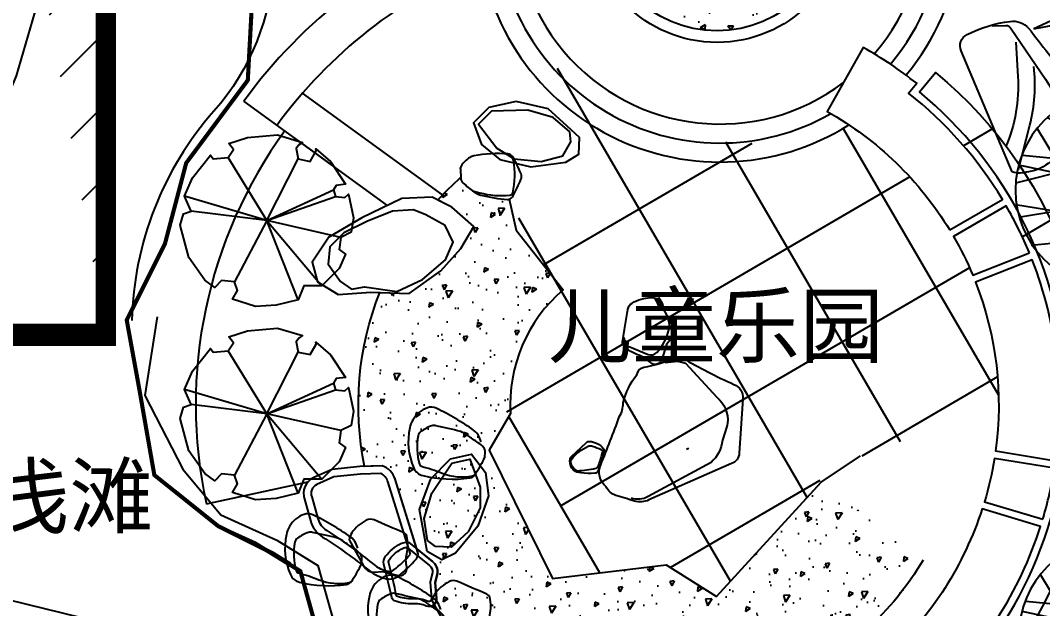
# Model space of a CAD drawing. Extents: x 116619 to 413619, y -387877 to -177877.
# Drawn here: x 276959 to 301882, y -311330 to -296993 of the extents above; entities that cross this region are included whole.
import ezdxf

# ---------------------------------------------------------------- set-up
doc = ezdxf.new("R2010")
doc.units = 0
doc.header["$LTSCALE"] = 35
doc.header["$MEASUREMENT"] = 0
doc.linetypes.add('DASH_200', pattern=[0.7, 0.5, -0.2])
doc.layers.get('0').update_dxf_attribs({"linetype": 'CONTINUOUS'})
for name, color, linetype in [('CHAIR1', 1, 'CONTINUOUS'), ('FU', 7, 'CONTINUOUS'), ('LA-POOLS', 132, 'CONTINUOUS'), ('LH', 3, 'CONTINUOUS'), ('PUB_TEXT', 7, 'CONTINUOUS'), ('STRU-02', 4, 'CONTINUOUS'), ('TREE', 84, 'CONTINUOUS'), ('方案二', 2, 'CONTINUOUS')]:
    doc.layers.add(name, color=color, linetype=linetype)
doc.styles.add('DIM_FONT', font='SIMPLEX.shx', dxfattribs={"width": 0.8})
doc.styles.add('HZ', font='txt', dxfattribs={"bigfont": 'hztxt'})
doc.styles.add('HZ1', font='simhei.ttf')

# ---------------------------------------------------------------- blocks, each defined once
blk = doc.blocks.new('A$C03D54C55')
at = {"color": 2}
for p, q in [((20007.67929664078, 36036.26572680898), (20581.51638132361, 40913.45505759888)), ((20581.51638132361, 40913.45505759888), (21243.60720097339, 36047.46075893182)), ((23831.42717797009, 35762.12449720153), (24868.83638483248, 37820.421990384)), ((24868.83638483248, 37820.421990384), (24763.9285891545, 35554.84957829799)), ((25789.268171527, 35257.88118789624), (26911.38406346469, 37228.84032624942)), ((26911.38406346469, 37228.84032624942), (26546.16450391334, 34990.43940744124)), ((27530.46394066561, 34577.32186619326), (28872.17692095412, 36405.88148472441)), ((28872.17692095412, 36405.88148472441), (28251.50924062214, 34224.46093137166)), ((30588.11441811715, 32741.87878293928), (34162.69600002149, 36109.16719981661)), ((34162.69600002149, 36109.16719981661), (31542.08614926483, 31956.01553171669)), ((33341.06064880133, 30074.01665668457), (35458.81033262533, 30983.93022927741)), ((35458.81033262533, 30983.93022927741), (33922.16442337001, 29315.83450373623)), ((34516.73251093716, 28429.26793921686), (36643.23126782395, 29217.82804279629)), ((36643.23126782395, 29217.82804279629), (34924.64047758983, 27737.87206516654)), ((35413.11075462095, 26788.71018617257), (37616.29799379657, 27327.03164137475)), ((37616.29799379657, 27327.03164137475), (35738.6488630442, 26054.92404302408)), ((36575.60683967214, 23417.25936992688), (41478.34646957568, 23699.05519939278)), ((41478.34646957568, 23699.05519939278), (36801.24842241616, 22202.05198450328)), ((36969.61728278527, 19603.99868588406), (39176.78883034328, 18939.76966470783)), ((36813.01008306863, 17588.34076450311), (38948.87930315606, 16825.52579697547)), ((39176.78883034328, 18939.76966470783), (36927.41850636712, 18649.67115451221)), ((36445.14545894344, 15755.4197855356), (38478.91116209727, 14751.61648574297)), ((38948.87930315606, 16825.52579697547), (36681.06501299934, 16796.50261033466)), ((38478.91116209727, 14751.61648574297), (36222.85347694896, 14984.05512556323)), ((35168.54231369439, 12425.5005427209), (39105.39363088299, 9489.948384357383)), ((39105.39363088299, 9489.948384357383), (34560.27354374263, 11349.55806426209))]:
    blk.add_line(p, q, dxfattribs=at)
at = {"color": 3}
for p, q in [((14714.29462421057, 34878.99647990143), (14306.97715443277, 37110.12096742162)), ((14306.97715443277, 37110.12096742162), (15466.01911644064, 35160.647774401)), ((16485.583067188, 35476.87685973919), (16338.01937363406, 37740.07127391221)), ((16338.01937363406, 37740.07127391221), (17264.75044930332, 35670.04868626024)), ((9785.004657020036, 31758.9399374671), (7089.592495070479, 35863.93909037113)), ((7089.592495070479, 35863.93909037113), (10724.58433229144, 32561.95497298584)), ((12890.38005909673, 34006.79333258019), (12362.03349158764, 36250.37447386474)), ((12362.03349158764, 36250.37447386474), (13737.95133300524, 34447.41188588087)), ((7446.490645067679, 29066.46338789008), (5878.696969872195, 30705.3187787091)), ((5878.696969872195, 30705.3187787091), (7919.199031767901, 29715.28073125909)), ((6473.915076397534, 27469.89818093774), (4727.752615843201, 28917.22007372818)), ((4727.752615843201, 28917.22007372818), (6868.727484070376, 28168.8547794905)), ((5637.356835295737, 25629.36212308012), (3790.473724270414, 27008.43036183191)), ((3790.473724270414, 27008.43036183191), (6003.409953161346, 26511.70383056533)), ((4703.393575507391, 21911.3096889279), (-0.0545263298554346, 23323.34393831744)), ((-0.0545263298554346, 23323.34393831744), (4906.985249392746, 23130.40506820503)), ((2388.242904807383, 18593.26287418633), (4587.742360515404, 19146.45917238691)), ((4642.67847693467, 18345.58515793376), (2388.242904807383, 18593.26287418633)), ((2655.936070523137, 16483.68702727876), (4777.057909841358, 17286.5980701521)), ((4923.894700127566, 16497.38572804636), (2655.936070523137, 16483.68702727876)), ((3164.885160285223, 14418.99801707506), (5179.38232110464, 15460.93140700553)), ((5466.127681358164, 14549.72403640288), (3164.885160285223, 14418.99801707506)), ((2629.899951086845, 9159.553446275473), (6512.929218578327, 12165.93806503783)), ((7140.588352958264, 11101.19061870093), (2629.899951086845, 9159.553446275473)), ((7499.879427561187, 7071.26912857662), (8829.20603704115, 8908.853076408326)), ((33019.25510396426, 9251.108354627271), (34283.0884181748, 7323.536880772735)), ((9386.081437162007, 8330.660242956888), (7499.879427561187, 7071.26912857662)), ((9060.953505704587, 5627.310123834643), (10169.72583385344, 7605.806503495201)), ((10789.50525601424, 7095.619643827144), (9060.953505704587, 5627.310123834643)), ((32749.48982930559, 5850.429534703551), (30993.58754953872, 7285.919410638395)), ((31603.64709163886, 7807.689972289081), (32749.48982930559, 5850.429534703551)), ((34283.0884181748, 7323.536880772735), (32373.49905303431, 8547.175902928226)), ((10777.9876413625, 4372.812749659177), (11651.44012392109, 6465.873847838724)), ((12456.8126214114, 5952.164869766566), (10777.9876413625, 4372.812749659177)), ((31056.39013753099, 4563.812529321003), (29477.55836215589, 6192.036784473166)), ((30143.66754569316, 6640.049864104716), (31056.39013753099, 4563.812529321003)), ((13748.8709986482, -0.03740153217222542), (14790.97720858583, 4798.949930742616)), ((15956.19846660126, 4386.757580837701), (13748.8709986482, -0.03740153217222542)), ((18821.81499962468, 1530.606468147831), (18658.96206848224, 3792.752113949507)), ((19457.20856360572, 3707.783314169152), (18821.81499962468, 1530.606468147831)), ((20945.82607962719, 1427.908771707269), (20523.44200163323, 3656.230043574702)), ((21326.16237595874, 3663.790768077131), (20945.82607962719, 1427.908771707269)), ((23067.52590639674, 1570.59629712248), (22391.235586763, 3735.418553930183)), ((23338.39247919545, 3859.578108467045), (23067.52590639674, 1570.59629712248)), ((28154.1684896018, 130.4457500966964), (25867.73856463585, 4476.536288310017)), ((27025.30196966889, 4909.768416364619), (28154.1684896018, 130.4457500966964))]:
    blk.add_line(p, q, dxfattribs=at)
for centre, major_axis, ratio, start_param, end_param in [((15937.83716046516, 35441.16299944522), (388.1372554578763, 388.1372554578762), 0.99999999999999, 2.892590434588466, 5.562896493202054), ((11600.69699258052, 33594.34274289967), (-957.4439672864697, 957.44396728647), 0.9999999999999809, 1.652497768231767, 4.236519324367111), ((14174.31038875322, 34780.41613903013), (388.1372554578901, 388.13725545789), 0.9999999999999701, 3.008054038613407, 5.67836009722706), ((8559.613427787088, 31004.14435420773), (1017.668914035628, 1017.668914035628), 0.9999999999999847, 3.465839932838512, 6.04986148897383), ((7049.849363872141, 28687.02070157154), (543.2412223088583, 78.6767598054009), 0.9999999999998318, 4.232291942588258, 6.902598001202007), ((6123.629375124408, 27047.28608263453), (-388.1372554578255, 388.1372554578255), 0.9999999999999789, 2.135389412616291, 4.805695471229954), ((4914.520417460823, 24484.41434521496), (957.4439672865457, 957.4439672865454), 0.999999999999996, 3.92142579582442, 6.505447351959725), ((4249.862682471983, 20545.43642751133), (414.1720854201381, 1378.318367014293), 0.9999999999999796, 3.67048054342153, 6.25450209955685), ((4582.734684915224, 17799.95909555507), (388.1372554577881, 388.137255457788), 0.9999999999997212, 4.288853836183919, 6.959159894797629), ((4927.210105656268, 15948.48676991771), (-508.7032729704288, 206.2087248827968), 0.9999999999998354, 2.433242753064499, 5.103548811678137), ((5648.361105541961, 13208.01286029356), (-1228.409867716934, 569.5674656107337), 0.9999999999999427, 2.69752031926936, 5.281541875404657), ((7671.129941406165, 9763.346958134964), (1392.9325673747, 361.9929556447847), 0.9999999999999623, -0.8899378759119072, 1.694083680223398), ((9690.883500804834, 7874.155303062696), (388.1372554578748, 388.1372554578747), 0.9999999999999892, 4.986985536980665, 7.657291595594427), ((11144.87045325132, 6677.269748713356), (388.1372554580927, 388.1372554580927), 0.9999999999999811, 5.10244914100656, 7.772755199620164), ((30646.16547268975, 6860.950048605795), (-547.8782758325888, 33.62221020728227), 0.9999999999998171, 4.088345613468833, 6.75865167208263), ((32077.34983072498, 8085.010676765174), (547.475350837016, 39.64591245909769), 0.9999999999998272, 0.9286357006913444, 3.598941759305084), ((13458.84684313912, 5041.491866173048), (-957.4439672867335, 957.4439672867335), 0.9999999999999912, 3.74689287062514, 6.330914426760438), ((17222.56623098507, 3702.93543837691), (-7.148085725427763, 1439.183428914003), 0.9999999999999766, -1.513315159394842, 1.070706396740481), ((24691.36454975102, 3806.057296773826), (-1185.381084556509, 654.4230935437564), 0.9999999999999609, 4.164063790294161, 6.748085346429477), ((28434.9483589232, 5199.935772303026), (-1311.915416138421, 591.7583781311658), 0.9999999999999496, 4.325910999360869, 6.9099325554962), ((19984.13620983517, 3554.003231623676), (388.1372554577768, 388.1372554577767), 0.9999999999999962, 5.685117237779023, 8.355423296392733), ((21867.29803967301, 3571.740501343738), (-388.137255458171, 388.1372554581711), 0.9999999999999292, 4.229784515009523, 6.900090573623283)]:
    blk.add_ellipse(centre, major_axis=major_axis, ratio=ratio, start_param=start_param, end_param=end_param, dxfattribs=at)
at = {"color": 2}
for centre, major_axis, ratio, start_param, end_param in [((18583.80190607464, 36245.72506373213), (-1017.668914035831, 1017.668914035831), 0.9999999999999952, 1.196911905245726, 3.780933461381069), ((22578.35450282639, 36275.16131049482), (957.443967286326, 957.4439672863259), 0.9999999999999889, 2.525162394228837, 5.109183950364173), ((25312.25002691217, 35529.45944154885), (-388.1372554579132, 388.1372554579132), 0.9999999999999364, 0.7391260110211841, 3.409432069634918), ((27087.90980568844, 34902.04774407088), (-388.1372554578966, 388.1372554578967), 0.9999999999999639, 0.6236624069953924, 3.293968465609102), ((29631.99892189827, 33817.58468841738), (1369.68217098162, 441.8945436250688), 0.999999999999947, 2.542891848259051, 5.126913404394418), ((32710.92499608116, 31272.48524624284), (1334.576153672658, 228.7015326473222), 0.9999999999999747, 2.442710964224524, 5.02673252035981), ((34325.88254849648, 28943.93030425336), (-540.7888339404768, 94.06644052991854), 0.999999999999771, -0.5721839466794949, 2.098122111934228), ((35282.82438958657, 27321.93295503664), (-388.1372554580055, 388.1372554580056), 0.999999999999999, -0.0744692938021867, 2.595836764811505), ((36534.63030452188, 24855.87709564739), (-1017.668914035955, 1017.668914035955), 0.9999999999999758, -0.1993514963497172, 2.384670059785596), ((37257.26612757394, 20927.12227915856), (957.4439672868516, 957.4439672868515), 0.999999999999926, 1.128898992633824, 3.712920548769102), ((36997.62912128889, 18105.27100048825), (388.1372554580634, 388.1372554580634), 0.9999999999998797, 0.9136589362206513, 3.583964994834356), ((36688.08930202333, 16247.63858572341), (388.1372554578797, 388.1372554578795), 0.9999999999999735, 0.798195332194643, 3.468501390808378), ((36061.87811581275, 13553.88486636418), (-1017.668914035992, 1017.668914035992), 0.9999999999999977, -0.8974831971473133, 1.686538358987989), ((34090.09435492508, 10079.78271744307), (957.4439672864697, 957.4439672864696), 0.9999999999999876, 0.4307672918354402, 3.014788847970741)]:
    blk.add_ellipse(centre, major_axis=major_axis, ratio=ratio, start_param=start_param, end_param=end_param, dxfattribs=at)
at = {"extrusion": (0, 0, -1)}
blk.add_ellipse((20772.26998776448, 19854.31896274391), major_axis=(1145.512985522212, 1145.512985522212), ratio=0.9999999999999927, dxfattribs=at)
at = {"color": 2, "style": 'HZ', "flags": 1}
for tag, p, height in [('AMOUNT', (20772.26998776448, 19692.31896274409), 97.19999999995343), ('TYPE', (20772.26998776448, 19206.31896274356), 97.20000000001164), ('SCALE', (20772.26998776448, 19530.3189627442), 97.20000000001164), ('LNAME', (20772.26998776448, 19854.31896274391), 97.20000000001164), ('HNAME', (20772.26998776448, 19368.31896274438), 97.19999999995343)]:
    blk.add_attdef(tag, p, '', height=height, dxfattribs=at)
blk = doc.blocks.new('U_D0QGS')
at = {"layer": 'STRU-02', "color": 3, "xscale": 0.154678545, "yscale": 0.154678545, "zscale": 0.154678545}
blk.add_blockref('A$C03D54C55', (-2921.880306993713, -3320.268119789253), dxfattribs=at)
at = {"flags": 9}
for tag in ['YSIZE', 'XSIZE']:
    blk.add_attdef(tag, (0, 0), '', height=0.5, dxfattribs=at)
blk = doc.blocks.new('P02TRX02')
at = {"color": 0, "linetype": 'ByBlock'}
for p, q in [((-0.1087067016541701, 0.309952089430559), (-0.1542408522671304, 0.4738750316372213)), ((-0.1262198365053173, 0.1754512137738127), (-0.06667517801143052, 0.490687641094298)), ((0.1259693053510791, 0.1376228424953476), (0.04540888503584206, 0.5032970981871197)), ((0.09094303564880235, 0.3057489370662845), (0.1084561704999505, 0.4822813363657508)), ((-0.1647487331778157, 0.2090764326880041), (-0.2032776298503132, 0.4528592698158524)), ((0.251626047908001, 0.3320770164591629), (0.2555665032494989, 0.4360466603587563)), ((-0.1822618680289443, 0.2889363276091892), (-0.332874827748733, 0.3687962225303743)), ((-0.3188643198678269, 0.2048732803237305), (-0.3889168592723786, 0.3183583941591062)), ((0.1682927145746671, 0.2487436831258298), (0.251626047908001, 0.3320770164591629)), ((0.3186137887136073, 0.2889363276091892), (0.3781584472074737, 0.3309678512519278)), ((0.1925192177854083, 0.2595142610592722), (0.3186137887136073, 0.2889363276091892)), ((-0.01763840042824771, -0.001081185525652728), (-0.1647487331778157, 0.2132795850522777)), ((-0.1647487331778157, 0.2132795850522777), (0.0007789119632679586, 0.0186343046850288)), ((0.1574929480831333, 0.1712480614095391), (0.1682927145746671, 0.2487436831258298)), ((0.1682927145746671, 0.1654103497924959), (0.1682927145746671, 0.2487436831258298)), ((0.3606453123563451, 0.133419690131074), (0.4517136135822479, 0.2258890421450994)), ((-0.3258695738082897, 0.2048732803237305), (-0.4624720256471724, 0.1922638232309088)), ((-0.0876909398328003, 0.1039976235811757), (-0.4624720256471724, 0.1586386043167174)), ((-0.30485381198692, 0.1039976235811757), (-0.3188643198678269, 0.2048732803237305)), ((0.1508238027869506, 0.1571654056544673), (-0.0006393269539675117, 0.008756411169953182)), ((0.0007789119632679586, 0.0186343046850288), (0.1574929480831333, 0.1712480614095391)), ((0.005215550330134988, -0.0001532197167675164), (0.1508238027869506, 0.1571654056544673)), ((0.01825752278777415, 0.006636086664193463), (0.1682927145746671, 0.1654103497924959)), ((0.3361269235647359, -0.03470640443984419), (0.4762320023738589, 0.162841756680991)), ((-0.4169378750342112, 0.08718501412408042), (-0.4764825335280785, 0.120810233038271)), ((-0.3013511850166983, 0.1039976235811757), (-0.4169378750342112, 0.08718501412408042)), ((-0.09814258759676253, -0.0447981347739308), (-0.3013511850166983, 0.1039976235811757)), ((-0.1164640732264344, 0.1482557747677467), (-0.006494204238070012, 0.005701680580220803)), ((-0.0006393269539675117, 0.008756411169953182), (-0.1164640732264344, 0.1482557747677467)), ((0.1434824402022254, 0.1376228424953476), (0.3571426853861048, 0.1376228424953476)), ((0.3571426853861048, 0.1376228424953476), (0.49724776419521, 0.09559131885262762)), ((-0.006494204238070012, 0.005701680580220803), (-0.01260364140409109, -0.01517231178295297)), ((0.01825752278777415, 0.006636086664193463), (0.1960218447556308, -0.04731586153266587)), ((0.374655820237253, 0.02834088102424559), (0.5042530181356728, 0.01152827156716896)), ((0.00840256136543438, -0.02563818971741583), (-0.1954835744758521, -0.1019989416174178)), ((-0.1788312442962239, -0.0953589897634366), (0.01132498749615429, -0.01797248149020803)), ((-0.1164640732264344, -0.06252063592380974), (0.005215550330134988, -0.003207950306499896)), ((-0.01260364140409109, -0.01517231178295297), (-0.1164640732264344, -0.06252063592380974)), ((-0.09814258759676253, -0.0447981347739308), (-0.01763840042824771, -0.001081185525652728)), ((0.1744978718052774, -0.04190120444311418), (0.005215550330134988, -0.0001532197167675164)), ((0.005215550330134988, -0.003207950306499896), (0.0675827213999245, -0.0210272120799404)), ((0.00840256136543438, -0.02563818971741583), (0.1925192177854083, -0.04731586153266587)), ((0.00840256136543438, -0.02563818971741583), (0.09444566261904264, -0.1692072800965896)), ((0.01132498749615429, -0.01797248149020803), (0.1744978718052774, -0.04190120444311418)), ((0.01717986478025679, -0.0210272120799404), (0.09431150900126362, -0.1516169447910141)), ((0.1960218447556308, -0.04731586153266587), (0.3361269235647359, -0.03470640443984419)), ((0.2555665032494989, -0.04731586153266587), (0.4377031057013419, -0.2532703273820482)), ((-0.4939956683792071, -0.06833162335403475), (-0.1188751951173295, -0.05679635279475637)), ((-0.30485381198692, -0.1145662993610292), (-0.4939956683792071, -0.06833162335403475)), ((-0.2032776298503132, -0.1019568422682076), (-0.465974652617394, -0.1523946706394943)), ((-0.1954835744758521, -0.1019989416174178), (-0.3538905895701028, -0.3415365270317814)), ((-0.2032776298503132, -0.09775368990395261), (-0.1188751951173295, -0.05679635279475637)), ((0.07288656503775925, -0.1342149535650004), (-0.1927697489396287, -0.4466153361386098)), ((0.3186137887136073, -0.1103631469967548), (0.4937451372249875, -0.1229726040895764)), ((0.3396295505349762, -0.1439883659109462), (0.4587188675227107, -0.1860198895536849)), ((-0.2558170344037372, -0.2070356513750546), (-0.4519641447364871, -0.2280514131964049)), ((0.09444566261904264, -0.1608009753680415), (0.416687343879973, -0.2868955462962397)), ((0.09444566261904264, -0.1692072800965896), (0.1049535435297084, -0.492850012145623)), ((-0.03313762349267702, -0.2575445589858694), (-0.05616729710076473, -0.4970531645098966)), ((0.2450586223388331, -0.2196451084678577), (0.2660743841601825, -0.4087869648601634)), ((-0.30485381198692, -0.2701723656128356), (-0.30485381198692, -0.3919743554030681)), ((0.09794828958926516, -0.2868955462962397), (0.3361269235647359, -0.3625522888531512)), ((-0.09819882074348474, -0.3331302223032333), (-0.2558170344037372, -0.4171932695887115)), ((0.2100323526365564, -0.3289270699389597), (0.2240428605174625, -0.4424121837743549)), ((-0.04449360100028255, -0.3756467250649189), (0.04190625806561954, -0.492850012145623))]:
    blk.add_line(p, q, dxfattribs=at)
blk.add_circle((0, 0), 0.5, dxfattribs=at)
blk = doc.blocks.new('_F1GBY')
at = {"xscale": 6400, "yscale": 6400, "zscale": 6.4}
blk.add_blockref('P02TRX02', (112.8857627407851, 6.919587364187464), dxfattribs=at)
at = {"flags": 9}
for tag in ['YSIZE', 'XSIZE']:
    blk.add_attdef(tag, (0, 0), '', height=0.5, dxfattribs=at)
blk = doc.blocks.new('2')
for p, q in [((-1.03609636425972e-08, 9.837094694375992e-09), (-68.9524859910016, 1678.33214586298)), ((-1.03609636425972e-08, 9.837094694375992e-09), (-1167.224906997202, 1352.376489206916)), ((-1.03609636425972e-08, 9.837094694375992e-09), (-1277.824617974969, 1221.762453086441)), ((-1.03609636425972e-08, 9.837094694375992e-09), (1494.832892336883, 1004.587669482804)), ((-1807.271183743243, 369.2444760354119), (-1.03609636425972e-08, 9.837094694375992e-09)), ((-1.03609636425972e-08, 9.837094694375992e-09), (-1879.089685473795, -893.2046650637058)), ((-1490.444621579139, -1446.562913428992), (-1.03609636425972e-08, 9.837094694375992e-09)), ((-1.03609636425972e-08, 9.837094694375992e-09), (100.9696429652104, -1695.170093550172)), ((-1.03609636425972e-08, 9.837094694375992e-09), (1779.648050310105, -559.8013749332749)), ((-1.03609636425972e-08, 9.837094694375992e-09), (2074.787512167779, -293.9034392897156))]:
    blk.add_line(p, q)
blk.add_lwpolyline([(1267.746959990589, 1645.455038877029), (629.0589028555551, 2006.862265282427), (0.2890181525144726, 2090.705721887876), (59.68932917575876, 1995.554219796031), (76.58963469881564, 1891.537084196985), (-68.95248599056504, 1678.332145862456), (-361.2328878195112, 1746.412654135434), (-391.5044131193717, 2041.210980124597), (-358.3244998261216, 2080.395190960786), (-816.5003752122866, 1952.505317088391), (-1378.579042923753, 1598.624167118862), (-1183.241917856751, 1478.072306512855), (-1167.224906997493, 1352.376489207207), (-1277.824617975013, 1221.762453086732), (-1496.160886992322, 1294.463496797369), (-1544.501226917811, 1402.676402501296), (-1889.956794065947, 932.6916103522526), (-1988.068579930463, 589.6177021349431), (-1807.271183742909, 369.2444760348299), (-1892.533791654219, 82.6160452796612), (-2083.793078714487, 42.68267529667355), (-2088.418728070887, -334.6531320327776), (-1879.089685474231, -893.2046650631819), (-1475.592967823904, -1077.840291285247), (-1490.444621578907, -1446.562913429283), (-1061.633418390207, -1787.23964472278), (-618.2824863221322, -2028.095010522229), (-31.12931245547952, -2099.125418928161), (-52.98665774003894, -1856.351062411442), (100.9696429646865, -1695.170093549357), (402.5660440915381, -1793.51985118672), (477.9607484462322, -2014.393881021068), (775.4566940386139, -1952.285118506348), (1357.9154250547, -1615.661142253724), (1878.639978840656, -980.0697803439689), (1921.425198779631, -702.280272659089), (1779.6480503106, -559.801374933857), (2074.787512168303, -293.9034392905887), (2083.77212106112, 191.9203395922668), (1911.12945997616, 876.3934278130764), (1814.163565686409, 823.8953650432522), (1494.83289233729, 1004.587669482105), (1461.938193482783, 1234.327332823537), (1623.474707503628, 1321.809743415564)], close=True)
at = {"style": 'DIM_FONT', "width": 0.8, "flags": 9}
for tag in ['XSIZE', 'YSIZE']:
    blk.add_attdef(tag, (-1.037551555782557e-08, 9.837094694375992e-09), '', height=0.35, rotation=319.7431607448266, dxfattribs=at)

msp = doc.modelspace()

# ---------------------------------------------------------------- hatches: boundary and pattern name
h = msp.add_hatch()
h.set_pattern_fill('ANSI31', color=256, scale=10000, style=0)
h.set_pattern_definition([(45, (0, 0), (-883.8834764831844, 883.8834764831845), [])])
h.paths.add_polyline_path([(236966.8906804842, -300379.5818405207), (245580.5499667004, -300379.5818405207), (245580.5499667004, -304519.5818405207), (236966.8906804842, -304519.5818405207)], flags=16)
h.paths.add_polyline_path([(279020.709975531, -268289.8483860219), (276120.1891458838, -268289.8483860219), (276120.1891458839, -274089.8483860238), (279020.7099755313, -274089.8483860237)], flags=16)
edge = h.paths.add_edge_path()
edge.add_line((276340.9290412129, -304679.5818405189), (279040.4866071889, -304679.5818405187))
edge.add_line((279040.4866071889, -304679.5818405187), (279040.4866071665, -268279.5818404977))
edge.add_line((279040.4866071665, -268279.5818404977), (241440.4866197506, -268278.8939743255))
edge.add_line((241440.4866197506, -268278.8939743255), (241524.684223327, -282103.403305457))
edge.add_line((241531.6832244877, -282103.403305457), (234940.5499667004, -282103.403305457))
edge.add_line((235090.5499667004, -293152.9041258792), (235090.5499667004, -282103.403305457))
edge.add_arc((239503.4084698582, -290819.1292220159), 5009.883529452485, 208.6992558960674, 240.9000647453393, ccw=False)
edge.add_line((236940.5499667004, -304633.6736457556), (279040.4866071889, -304633.673645753))
edge.add_line((273040.9657775193, -270679.5818404977), (275720.189145884, -270679.5818404977))
edge.add_line((273040.9657775193, -270679.5818404977), (273040.9657775193, -268261.1876349944))
at = {"layer": '方案二'}
h = msp.add_hatch(dxfattribs=at)
h.set_pattern_fill('AR-CONC', color=253, scale=188.9359743309227, angle=-237.0347954477469, style=0)
h.set_pattern_definition([(180.50477338698, (-844152.1219431162, -709447.3550328212), (-770.4110999586638, -1121.1551958808), [141.7019807481919, -1558.721788230111]), (235.50477338698, (-844152.1219431162, -709447.3550328212), (-929.9466801448633, 1106.174727895622), [113.3615845985535, -1246.977430584088]), (130.05337338698, (-844216.3228725325, -709540.7846242264), (-1700.357754464496, -14.98179343298447), [120.4281490168814, -1324.70968075161]), (184.32057338698, (-844443.7172514498, -709207.02320858), (-1041.137100518986, -1754.909846502233), [212.5529711222877, -2338.082682345163]), (133.86917338698, (-844530.4785842523, -709353.2657496519), (-2543.38696996852, -192.1586743598928), [180.6422291934013, -1987.064203714977]), (239.3205733869799, (-844443.7172514498, -709207.02320858), (-2543.387120567963, -192.1566884514909), [170.0423768978305, -1870.466145876136]), (209.50477338698, (-844490.984336488, -709412.9038188066), (-130.2699058706081, -1354.0871418836), [141.7019807481921, -1558.721788230113]), (264.5047733869799, (-844490.984336488, -709412.9038188066), (-1349.633842800725, 516.6351197066969), [113.3615845985535, -1246.977430584088]), (159.05337338698, (-844501.8400899991, -709525.7444210323), (-1479.903083657084, -837.4531690096262), [120.4281490168814, -1324.70968075161]), (193.00477338698, (-844152.1219431162, -709447.3550328212), (-499.9634308057374, 382.2961520484033), [0, -1231.862552637615, 0, -1265.871028017182, 0, -1251.700829942362]), (223.00477338698, (-844152.1219431162, -709447.3550328212), (-891.1629328629432, 90.39921667760778), [0, -721.7354219441247, 0, -1203.522156487978, 0, -477.0633351855799]), (263.00477338698, (-843884.1519590858, -709122.2262640307), (-608.5881256439789, -805.4038567021535), [0, -472.3399358273066, 0, -1473.700599781196, 0, -1955.487334325049]), (273.00477338698, (-843763.9860469662, -708976.4286098648), (-846.7416956981718, -729.9796892275722), [0, -614.0419165754979, 0, -978.688347034179, 0, -1388.67941133228])])
edge = h.paths.add_edge_path()
edge.add_arc((293944.0308851085, -294379.2264719859), 2867.356164255417, 0, 360)
h = msp.add_hatch(dxfattribs=at)
h.set_pattern_fill('AR-CONC', color=253, scale=176.3402427088611, angle=272.9085846888785, style=0)
h.set_pattern_definition([(241.520792918199, (288105.3535834551, -275877.1726901829), (-1261.436012897246, -144.1862221892798), [132.2551820316454, -1454.807002348099]), (186.5207929181991, (288105.3535834551, -275877.1726901829), (504.6615949178795, -1250.825913229875), [105.8041456253164, -1163.845601878479]), (291.972192918199, (288000.2339189984, -275889.1882172972), (-756.7754992943816, -1395.011533996817), [112.3996057490892, -1236.395702034833]), (237.7049929181991, (288175.792180026, -276222.747472249), (-1902.352591226294, -89.8788161196241), [198.3827730474686, -2182.210503522153]), (288.1563929181989, (288017.2627900075, -276230.2372724656), (-1271.9018252966, -2012.334488563023), [168.5994139138404, -1854.593256800638]), (182.7049929181992, (288175.792180026, -276222.747472249), (-1271.900254285597, -2012.335482141117), [158.7062184379747, -1745.768402817722]), (212.5207929181991, (287985.3951384258, -276171.573074298), (-1173.179663799614, 485.4482029530438), [132.2551820316456, -1454.807002348102]), (157.5207929181992, (287985.3951384258, -276171.573074298), (-165.0254596356762, -1338.661790096528), [105.8041456253164, -1163.845601878479]), (262.9721929181991, (287887.6301930491, -276131.1189927123), (-1338.20577759938, -853.212536895735), [112.3996057490888, -1236.395702034828]), (229.0207929181991, (288105.3535834551, -275877.1726901829), (96.23218056062893, -579.4812183833188), [0, -1149.738382461772, 0, -1181.479626149367, 0, -1168.254107946202]), (199.0207929181992, (288105.3535834551, -275877.1726901829), (-315.6419538403825, -774.1449477007467), [0, -673.6197271478474, 0, -1123.287346055442, 0, -445.2591128398732]), (159.020792918199, (288490.6694652699, -275798.6336590685), (-930.3215240954811, -149.0365384415999), [0, -440.8506067721518, 0, -1375.453893129113, 0, -1825.121512036708]), (149.020792918199, (288663.456854187, -275763.414359225), (-972.4158913305936, -378.3628594339559), [0, -573.1057888037973, 0, -913.4424572318993, 0, -1296.100783910127])])
edge = h.paths.add_edge_path()
edge.add_arc((292604.0747816804, -306365.535955944), 7406.290192861503, 312.2539867755453, 329.293497868412, ccw=False)
edge.add_arc((296772.9182989247, -313234.2453931371), 1606.658784252928, 59.67199648823392, 69.73020596633309)
edge.add_arc((297103.3907314539, -312339.4127921727), 652.7523882106019, 69.73020592159357, 87.7107092308355)
edge.add_arc((297102.4069887652, -312364.0207087804), 677.3799603493331, 87.7107097764696, 127.9524131022938)
edge.add_arc((296860.0201633037, -312053.2480463946), 283.2593939693457, 127.9524120485499, 173.10054362101)
edge.add_arc((302572.8231126902, -312744.5180974811), 6037.733463947279, 173.1005442894368, 179.02664610805)
edge.add_arc((292604.0747771966, -306365.5360099263), 7406.290150554047, 298.9763902180735, 302.06524968243883, ccw=False)
edge.add_line((296192.0459373035, -312844.7023720779), (295782.4394158423, -312639.1154660098))
edge.add_line((295782.4394158423, -312639.1154660098), (295254.3963899799, -312525.4844834842))
edge.add_line((295254.3963899799, -312525.4844834842), (294970.3886858448, -312835.7460055631))
edge.add_line((294970.3886858448, -312835.7460055631), (294284.7183257136, -312740.8014505077))
edge.add_line((294284.7183257136, -312740.8014505077), (293769.9122966677, -312954.7128037605))
edge.add_line((293769.9122966677, -312954.7128037605), (293443.5718091149, -313301.5030886866))
edge.add_line((293443.5718091149, -313301.5030886866), (293087.2145346124, -313739.3824439477))
edge.add_line((293087.2145346124, -313739.3824439477), (293094.6575500779, -313755.5605135933))
edge.add_arc((292604.0747824821, -306365.5359556294), 7406.290192746325, 221.2277808990481, 273.79797665722595, ccw=False)
edge.add_arc((286925.0377054887, -311102.9715562073), 180.250693187784, 307.1284275106711, 364.8411006700073)
edge.add_line((287104.6453682501, -311087.7597229164), (287071.2423224654, -310693.366636239))
edge.add_line((287071.2423224654, -310693.366636239), (287128.0995983165, -310472.4765227083))
edge.add_arc((286810.7743480365, -310433.4895206559), 319.7112772397675, 352.9956668653926, 411.3970100941892)
edge.add_line((287010.2487291396, -310183.6390212011), (286620.2497536279, -309872.2736098487))
edge.add_line((286620.2497536279, -309872.2736098487), (286093.1080408264, -308176.2829230875))
edge.add_arc((285611.0719497323, -308326.1076380869), 504.7833578298432, 17.26610070736536, 70.7800354859693)
edge.add_line((285777.244456226, -307849.4600361548), (285351.2393503822, -307865.3735017609))
edge.add_arc((292604.0747807412, -306365.5359576222), 7406.290194063292, 158.3003036793174, 191.6836942788733, ccw=False)
edge.add_line((285722.6348129474, -303627.1206479352), (286434.1605857629, -303650.5347031038))
edge.add_line((286434.1605857629, -303650.5347031038), (287213.546918992, -303096.9090250619))
edge.add_line((287213.546918992, -303096.9090250619), (287696.997190157, -302553.3807198815))
edge.add_line((287696.997190157, -302553.3807198815), (288012.8879551981, -302012.4080116451))
edge.add_line((288012.8879551981, -302012.4080116451), (287475.1521140076, -301545.8855224978))
edge.add_line((287475.1521140076, -301545.8855224978), (287134.3021623753, -301372.0680286512))
edge.add_arc((292604.0747793415, -306365.5359495744), 7406.290188657335, 131.5358109353367, 137.6064030182982, ccw=False)
edge.add_line((287693.0524077006, -300821.6209408604), (287693.6448704042, -300836.5347346514))
edge.add_arc((287864.8723140305, -300829.7325836375), 171.3625008840711, 182.2749257460661, 229.5605088321139)
edge.add_arc((291544.6758339499, -296512.0112518724), 5844.427937135451, 229.5605082724469, 232.7080968235003)
edge.add_arc((288317.1554837401, -300749.9795587125), 517.3965893021182, 232.7080978037714, 255.1517745631387)
edge.add_arc((289079.5742457225, -297874.1437977664), 3492.579557214985, 255.1517736447584, 265.9458103815182)
edge.add_arc((288841.0472694568, -301239.4951639748), 118.7857080820467, 265.9458111285337, 285.9566986698154)
edge.add_line((288873.7027438376, -301353.7040271927), (289042.8590908647, -302108.2807066441))
edge.add_line((289042.8590908647, -302108.2807066441), (290188.8848093078, -303558.377069369))
edge.add_arc((292604.0747811589, -306365.5359539), 3703.145096148931, 130.7076528287871, 183.2853033603668)
edge.add_line((288907.0156217162, -306577.7555918042), (288384.1141769756, -307469.0276908819))
edge.add_line((288384.1141769756, -307469.0276908819), (289934.3431016896, -310596.2691395916))
edge.add_line((289934.3431016896, -310596.2691395916), (292700.1198171936, -310261.1351096667))
edge.add_line((292700.1198171936, -310261.1351096667), (293931.2331058346, -311035.064398909))
edge.add_line((293931.2331058346, -311035.064398909), (296487.1600099243, -308246.2030336726))

# ---------------------------------------------------------------- linework, layer by layer
at = {"linetype": 'DASH_200', "const_width": 500}
for points in [[(276340.9290412129, -304679.5818405189), (279040.4866071889, -304679.5818405187), (279040.4866071665, -268279.5818404977), (279040.4866071665, -268279.5818404977), (241440.4866197506, -268278.8939743255), (241524.684223327, -282103.403305457)], [(236940.5499667004, -304633.6736457556), (279040.4866071889, -304633.673645753)]]:
    msp.add_lwpolyline(points, dxfattribs=at)
at = {"layer": 'CHAIR1'}
msp.add_line((281491.7127637258, -308776.1008542356), (283971.1640317059, -308238.2423697553), dxfattribs=at)
msp.add_lwpolyline([(301137.1049912162, -300685.6054215357), (299895.2643809021, -297737.289341189, -0.3946786579653871), (300042.9646432307, -297336.6114431731, -0.08406759942539324), (301088.7715466488, -297015.3230649363, -0.2451166611254996), (301542.4944335595, -297181.1669411361, 0.005359626295391045), (302505.3206184432, -298400.9846345447, -0.3270305568613731), (302604.5485259555, -299122.7280471362, -0.1029647385103723), (302405.2477217764, -299953.3786907662, -0.2812198486806376), (301541.9982887842, -300680.6555170622, -0.1531354919224072)], format="xyb", close=True, dxfattribs=at)
for points in [[(300650.5132811051, -297127.217371637), (300985.1366561595, -297115.5084070768, -0.3028724707176813), (301113.5491560046, -297194.8057783674), (301952.2055938207, -298422.318814151, -0.1677358853933082), (302264.3524304964, -299563.5174068697, -0.02074454151831624), (302201.1950857583, -300152.2617470622, -0.100526955556447), (302107.0974843856, -300411.0633405186, -0.100526955556447)], [(301229.8324675485, -297525.8990938142), (301280.0300758574, -298362.0491065066, -0.1164124563348243), (300983.7919106279, -300069.1744127832, 1.743455122376967)], [(301296.3540307656, -300623.8241035435), (301572.7271950264, -299545.8230361212, 0.09196138250233425), (301669.3424862418, -298118.0020439327, -9.514809532648279)]]:
    msp.add_lwpolyline(points, format="xyb", dxfattribs=at)
msp.add_arc((292604.0747824868, -306365.5359556296), 11370.81407667643, 144.0228741285993, 192.2393372869972, dxfattribs=at)
at = {"layer": 'FU'}
for radius, start, end in [(5908.677184912377, 320.1168751069832, 87.75240449089216), (5908.67718491248, 180.5469778533023, 302.1567253027269)]:
    msp.add_arc((294017.1574784985, -294536.3233849939), radius, start, end, dxfattribs=at)
at = {"layer": 'LA-POOLS'}
msp.add_lwpolyline([(284451.6728847008, -279669.0253246203, -0.03293322301792967), (281990.4140199367, -281799.8419869449, 0.3280945087142055), (281996.8569839802, -291884.7135434486, -0.352862237185272), (281676.411598878, -299204.5878258497, 0.1761528115497446), (279676.0804189667, -304309.3440942392)], format="xyb", dxfattribs=at)
at = {"layer": 'LA-POOLS', "const_width": 100}
for points in [[(281099.1257742886, -282172.0850616246), (280891.989720203, -283155.3337928038), (279856.1965690926, -285484.0865481999), (279907.9711758923, -287605.8487874977), (280425.8677514475, -289572.3462498598), (281099.1257742886, -291021.3455321193), (281150.9380079769, -292056.3418923263), (283377.8481305949, -295316.5957498774), (282652.8155009542, -295678.8510429058), (282502.4960575216, -298450.5013355482), (281000.6185645498, -300468.7683167923), (280482.7219889946, -302435.2657791562), (279550.5156783797, -304298.2679834738), (279861.2761998475, -306006.0273007136), (280223.7737012208, -308076.0200211257), (281777.4634278864, -309318.0287872888), (283123.9794735704, -309990.7698544655), (283538.2892086376, -310249.5298894495)], [(282062.4159459304, -309460.3956470806), (282690.3833167572, -309745.550148569), (283784.2561427355, -310417.9286554847), (284272.8404257037, -312171.812423002), (285188.4102048893, -312607.1029237602), (286468.0368188079, -315204.4329443555), (286228.1444095001, -316844.2600817103), (287119.1645148396, -317670.7926394902), (285904.0098162927, -321593.3734062631)]]:
    msp.add_lwpolyline(points, dxfattribs=at)
at = {"layer": 'LA-POOLS'}
for points in [[(278882.3762538414, -311662.2496948764), (276219.4115579445, -311014.0166771729), (275114.6803106442, -309844.8380454388), (274528.2246618364, -306725.5253495462), (274526.3146205824, -303735.8267272897), (274980.0244359784, -302370.6711607035), (275563.4904544465, -300810.454715699), (276341.9843385629, -299575.0791776888), (276860.7166859582, -298339.872901177), (277314.3019350097, -296779.7394336425), (277311.8936199192, -293010.1159813423), (276466.1765049249, -290670.8907627221), (275165.6266595926, -287941.9935507998), (274053.3720754422, -287230.1972113736), (272817.6497319601, -286881.6337988004)], [(280293.7375053726, -304219.5453999434), (279990.349586565, -306139.9148922712), (280918.7231897153, -307932.5416305866), (281847.7031766456, -309045.4339616764), (283209.0348154083, -309663.6027756091), (284211.9802521206, -310280.0903043598), (284694.6751338914, -312012.8327345066), (285684.8998849522, -312878.2062519528), (286737.582167821, -315165.5565074235), (286613.8798718825, -316649.0988387447), (287480.4023271203, -317452.9067629538), (286308.9294201266, -321234.4804994222)]]:
    msp.add_lwpolyline(points, dxfattribs=at)
at = {"layer": '方案二'}
for p, q in [((295125.5412456252, -306876.7341126831), (290051.4351116203, -298166.5888362849)), ((287252.8689043815, -301245.2107631824), (283837.6532922125, -298765.9939562554)), ((285908.9658682973, -301505.337215537), (282405.9985243024, -298962.4185403308)), ((300809.1435738356, -306123.4846859397), (297031.1887209431, -299638.2960135278)), ((300657.3414328545, -299636.388340793), (299953.2406554467, -300046.5631360393)), ((284612.671956675, -300564.3150224577), (283613.7466020195, -299839.1624085807)), ((294790.503753024, -299992.9176735558), (289710.0757480862, -302952.5274260386)), ((298414.3456692695, -307267.4294436719), (294159.0920350922, -299962.9158228553)), ((298645.5561987027, -300808.3563679528), (288806.8974145757, -306539.8794687362)), ((294270.88218576, -310664.4613870566), (289113.5728334524, -301811.4905354113)), ((302085.0801618421, -301865.8617052069), (301389.1119993427, -302271.2988356479)), ((300100.8173557097, -303021.7965093879), (290138.3546145411, -308825.4417627385)), ((300784.4345055477, -305684.7588413574), (297471.7460090127, -307614.5697103556)), ((291088.4830335585, -310456.4199758524), (288867.8507289191, -306644.5111465645)), ((296142.4434502901, -308622.3353484247), (295125.5412456252, -306876.7341126831)), ((296487.1600099254, -308246.2030336728), (297444.4709585154, -307603.4702562037)), ((296453.2598291812, -308207.8901202448), (292810.0539554311, -310330.2443043566))]:
    msp.add_line(p, q, dxfattribs=at)
for points in [[(299617.097600637, -302099.4776307698), (300901.9601394348, -301357.0676183626, 0.08989115564821362), (298616.3276747782, -298763.3999631479), (298812.3779834583, -298525.0114013199, 0.03925687993617026), (297510.5716983546, -297650.9997086134), (296631.3012739401, -299212.6911032833, -0.1285777786594722)], [(287685.0172809456, -300619.3563501518), (287693.6448704042, -300836.5347346514, 0.2093006391695191), (287753.7189466711, -300960.1551109627, 0.01373480949842287), (288003.6773247235, -301161.5991336126, 0.09824326888482346), (288184.5677258354, -301250.099261459, 0.04713272539858836), (288832.6491302568, -301357.983626293, 0.1501941670125251), (288900.6418069489, -301342.2498994134, 0.1402161680117081), (288973.4328816924, -301266.672413798, 0.02217746203251888), (289162.3718832638, -300869.1196372379, 0.1890983831333858), (289165.7934645396, -300735.1037228908, 0.0558589313310202), (288956.3732883204, -300312.2664889544, 0.2365010938427886), (288846.8320671525, -300247.3662141375, 0.06325108543155014), (288013.8359315526, -300294.0084723514, 0.09764189863299656), (287918.0221832171, -300331.9376604594, 0.1035654671811461), (287703.3066931516, -300543.4983179159, 0.1767150531190254)], [(301559.9934893325, -302659.9757255111, 0.03292128570537359), (300996.1258517392, -301516.5014767498), (299711.5401722118, -302258.7515185345, -0.03205700018560357), (300178.212155303, -303201.0161230061)], [(302200.5093026161, -307724.9847394824, 0.129193849044371), (301629.1488226056, -302831.7426564582), (300247.6652287226, -303372.6664676499, -0.1283161619678803), (300735.4943066146, -307488.8165029902)], [(292501.1047382671, -303787.6234635226), (292848.6797138732, -304420.2282740735, -0.2604867479325946), (292846.5118664037, -304719.6972382087), (292714.5949005522, -304894.4666014239), (292598.6284676865, -305256.3107414395, -0.5630098003795043), (292310.8682570141, -305325.2372272797, 0.1156340927437099), (292038.6868948359, -305154.5137949232, -0.1179918573936365), (291672.6374082286, -304922.5325732902, -0.2380361312338611), (291642.1919645369, -304825.372630721, 0.001940789953766114), (291769.0215079449, -304038.6149113625, -0.2238090251331106), (291874.8447046727, -303882.7020856552, -0.121099488537518), (292323.1554961633, -303747.4054768346, -0.1380411763583191)], [(294294.9045441411, -307797.0817263462), (292280.7634962555, -308683.5822058395, -0.1678958180254734), (291929.4727139864, -308712.4294262417, 0.009374546464199803), (291480.0289739612, -308572.042669557, -0.2116978201161772), (291238.525316095, -308360.5173707847, -0.3349129964872297), (291108.5467953123, -307823.4067911301, 0.01114345230050725), (291561.7363052852, -306655.6411771383, 0.1436491539608084), (291653.8720656093, -306316.5427348278, -0.1101554049982467), (291989.1171370968, -305628.333353756, -0.2718423289154215), (292160.0158320796, -305444.9558271412, 0.04882665279415624), (292918.360685965, -305224.4681418817, -0.2196070118908139), (293105.1719157137, -305225.0284803417, 0.02655823581807704), (294357.2218521573, -305867.16718347, -0.3544837215899816), (294572.9169887435, -306219.149282489), (294486.9314441402, -307542.0054295342, -0.3193823381909377)], [(288280.2198545318, -307642.3738639206), (288290.0312657878, -307523.387422109, 0.1887252783258809), (288256.2100835741, -307410.376663994, 0.08429233496195078), (288120.2273435332, -307286.5221127514, -0.01544626156016557), (287866.1788340714, -307112.1735264827, 0.05675030918875563), (287694.5154065471, -307014.1202464737, 0.01283485923353686), (287088.3699697014, -306875.6641475409, 0.1726610337666555), (286990.1840913687, -306874.7330346368, 0.07782655938151622), (286724.5161470957, -307015.6899328139, 0.170675411655376), (286656.1754980553, -307117.8567853048, 0.1224191459651078), (286689.5721275825, -307807.9413208477, 0.2888174611286189), (286740.2010465059, -307862.4428163543, -0.02939876979117222), (287244.1677595265, -308028.7059759889, 0.143593962419187), (287979.1285663433, -308096.6679514665, 0.206214053539628), (288060.403714465, -308041.0936250165, 0.03024325810584995)], [(290622.5986889508, -308022.221726872), (290526.7442677077, -308004.7954603583), (290497.2121909186, -307992.1386288423, -0.0961490149678105), (290443.8557617702, -307955.9006948415, -0.2138424775195693), (290358.109440472, -307728.8825012054, -0.09804048207127303), (290383.8544988409, -307630.383197844), (290763.7884611748, -307281.0316830873, -0.1993615242371684), (290835.0734129101, -307255.0167240426, -0.2268033232713991), (291174.8783270288, -307436.1331730373, -0.2332538919692103), (291189.3977801204, -307517.4350309987, -0.01323368611283727), (291045.4098020326, -307969.9651247691, -0.3151065761572563), (290960.538452547, -308031.2966014296, -0.04418009739422471)], [(290540.0062015522, -307977.0214777775), (290498.6194924545, -307950.0129376706, -0.2029956563184588), (290379.7307105754, -307773.2358028851, -0.2098672543102742), (290397.4657676201, -307694.7469651755, -0.1348123387946016), (290804.927068159, -307374.0293217972, -0.1825813262534958), (290907.1936242804, -307370.1782230623, -0.02752531457128104), (291122.1151562985, -307455.6672609337, -0.3573765924948342), (291148.8015930504, -307510.8115544934, -0.03081892308609926), (291052.2944474965, -307825.729871776, -0.2807692590562854), (290986.841540236, -307917.0950552654, -0.0473209124276935)], [(301887.533043053, -309150.6857221853, 0.03292128570537226), (302172.7876089662, -307908.0635352433), (300708.0882927049, -307671.9461878147, -0.03292128570537363), (300466.4981327523, -308724.3580634426)], [(286648.7102610376, -309963.8405549303), (286093.1080408264, -308176.2829230875, 0.2378367959381349), (285777.244456226, -307849.4600361548), (285233.6084017903, -307869.7676193733), (284555.762994254, -307940.4712215215), (284109.5314521287, -308138.6697929744, 0.3975127847205256), (283888.5574453454, -308667.0760427695), (284030.0075624567, -309181.9438898936, 0.1854813726432854), (284327.8381761033, -309586.241093751, -0.02715109561821625), (285453.980844928, -310395.965558812, 0.1164052030934035), (285887.4993887395, -310603.1921006273, 0.2283189400407371), (286181.4888581634, -310532.8638124261, 0.04074326810728147), (286612.6446588188, -310118.7894986104, 0.2529343505365513)], [(286467.2107900064, -310003.7205313798), (285916.2946064118, -308231.2394340094, 0.2122777720337277), (285745.1146404762, -308035.94664542), (285246.683202846, -308054.5656038169), (284604.1299932785, -308121.5880011395), (284184.6908589564, -308307.886439098, 0.406684462453703), (284064.4970363993, -308608.5528457407), (284208.5494608898, -309132.8929064292, 0.1854813726432905), (284427.613323262, -309430.2663216777, -0.02715109561821505), (285570.0705636591, -310251.7213699427, 0.1164052030934267), (285926.8456658255, -310422.2637175396, 0.2283189400407787), (286064.524165405, -310389.3282057885, 0.04001418836375083)], [(284976.4792531151, -309655.1744339913), (285325.3252760917, -310287.0792229064, 0.2604867479325946), (285579.5775054637, -310445.3263837043), (285797.7976177186, -310427.2598730922), (286165.5959844142, -310522.6734815165, 0.5630098003795043), (286377.6690198574, -310316.319836203, -0.1156340927437099), (286378.876569951, -309995.0291172341, 0.1179918573936365), (286378.4892969895, -309561.6616474632, 0.2380361312338611), (286312.6498970091, -309483.9947118219, -0.001940789953766114), (285579.932947401, -309170.6270143725, 0.2238090251331106), (285391.5975272283, -309176.7202642299, 0.121099488537518), (285037.6110696997, -309483.2840031348, 0.1380411763583191)], [(285273.1642802637, -310239.8771422077), (285282.9756915234, -310120.8907003943, 0.1887252783258809), (285249.154509306, -310007.8799422774, 0.08429233496195078), (285113.1717692688, -309884.0253910366, -0.01544626156016557), (284859.123259807, -309709.6768047698, 0.05675030918875563), (284687.4598322809, -309611.6235247627, 0.01283485923353686), (284081.3143954352, -309473.1674258243, 0.1726610337666555), (283983.1285171025, -309472.2363129221, 0.07782655938151622), (283717.4605728295, -309613.1932110991, 0.170675411655376), (283649.1199237891, -309715.3600635901, 0.1224191459651078), (283682.5165533181, -310405.4445991367, 0.2888174611286189), (283733.1454722397, -310459.9460946377, -0.02939876979117222), (284237.1121852603, -310626.2092542741, 0.143593962419187), (284972.072992079, -310694.1712297518, 0.206214053539628), (285053.3481402006, -310638.5969033036, 0.03024325810584995)], [(286422.6663893145, -309714.5280005541), (287010.2487291396, -310183.6390212011, -0.2604867479325946), (287128.0995983165, -310472.4765227083), (287071.2423224654, -310693.366636239), (287104.6453682501, -311087.7597229164, -0.5630098003795043), (286855.5398405846, -311269.2856015787, 0.1156340927437099), (286525.4366274662, -311214.1249394082, -0.1179918573936365), (286080.5364745911, -311137.6524041407, -0.2380361312338611), (286012.3481812105, -311056.4166411608, 0.001940789953766114), (285819.2158368807, -310249.0761351325, -0.2238090251331106), (285858.533278482, -310056.7688591294, -0.121099488537518), (286235.4433815219, -309747.1219675411, -0.1380411763583191)], [(286377.4044393729, -309836.3447516412), (286933.2331394497, -310280.1044618525, -0.250924061378816), (287006.3162448127, -310450.4158016164), (286946.4754769839, -310682.8967663422), (286981.6475539599, -311098.1769993547, -0.5630098003794162), (286903.1329350844, -311155.3914458435, 0.1156340927436885), (286517.4589378312, -311090.9448377304, -0.1171262068378199), (286131.8457661271, -311025.3407294955, 0.001934016543815355), (285939.1543736849, -310219.8917347826, -0.2238090251331268), (285957.3924439922, -310130.6866992805, -0.1210994885375187), (286288.769063428, -309858.4474117216, -0.1015119143972194)], [(286998.908081118, -311149.5496443249), (287347.7541040964, -311781.45443324, 0.2604867479325946), (287602.0063334703, -311939.7015940379), (287820.2264457252, -311921.6350834258), (288188.024812419, -312017.048691852, 0.5630098003795043), (288400.0978478603, -311810.6950465366, -0.1156340927437099), (288401.3053979576, -311489.4043275658, 0.1179918573936365), (288400.9181249943, -311056.0368577968, 0.2380361312338611), (288335.0787250139, -310978.3699221537, -0.001940789953766114), (287602.3617754057, -310665.0022247061, 0.2238090251331106), (287414.0263552349, -310671.0954745617, 0.121099488537518), (287060.0398977026, -310977.6592134684, 0.1380411763583191)], [(287295.5931082703, -311734.2523525394), (287305.4045195282, -311615.2659107298, 0.1887252783258809), (287271.5833373126, -311502.2551526111, 0.08429233496195078), (287135.6005972717, -311378.4006013703, -0.01544626156016557), (286881.5520878118, -311204.0520151034, 0.05675030918875563), (286709.8886602875, -311105.9987350963, 0.01283485923353686), (286103.7432234418, -310967.5426361579, 0.1726610337666555), (286005.5573451072, -310966.6115232557, 0.07782655938151622), (285739.8894008342, -311107.5684214327, 0.170675411655376), (285671.5487517938, -311209.7352739256, 0.1224191459651078), (285704.9453813229, -311899.8198094685, 0.2888174611286189), (285755.5743002463, -311954.3213049732, -0.02939876979117222), (286259.541013265, -312120.5844646096, 0.143593962419187), (286994.5018200837, -312188.5464400854, 0.206214053539628), (287075.7769682053, -312132.9721136354, 0.03024325810584995)]]:
    msp.add_lwpolyline(points, format="xyb", close=True, dxfattribs=at)
for points in [[(299652.4670849331, -313285.3109117132, 0.4402117159130604), (298878.0683835931, -298736.6353932098), (299270.0996545367, -298259.9425922725, -0.6209940600316529), (295001.602388946, -316582.5997610866, -0.3938127508511321)], [(287982.3329251241, -301143.6181278601), (288159.8666920401, -301192.7845664453, 0.09388212156617254), (288893.0898327436, -301253.748754397, 0.316948945152243), (288962.222887205, -301193.3431467433, 0.1091411648438179), (288979.0944749042, -300404.4199480601, 0.3507459175391084), (288792.3302726876, -300247.0855541825, 2.581562918662282)], [(293094.6575500779, -313755.5605135933, -0.233490258909817), (287033.8376795892, -311246.682648439, 0.2572804660619766), (287104.6453682501, -311087.7597229164), (287071.2423224654, -310693.366636239), (287128.0995983165, -310472.4765227083, 0.2604867479325946), (287010.2487291396, -310183.6390212011), (286620.2497536279, -309872.2736098487), (286093.1080408264, -308176.2829230875, 0.2378367959381349), (285777.244456226, -307849.4600361548), (285351.2393503822, -307865.3735017609, -0.1467015410156793), (285722.6348129474, -303627.1206479352), (286434.1605857629, -303650.5347031038), (287213.546918992, -303096.9090250619), (287696.997190157, -302553.3807198815), (288012.8879551981, -302012.4080116451), (287475.1521140076, -301545.8855224978), (287134.3021623753, -301372.0680286512, -0.02649415134078291), (287693.0524077006, -300821.6209408604), (287693.6448704042, -300836.5347346514, 0.2093006391695191), (287753.7189466711, -300960.1551109627, 0.01373480949842287), (288003.6773247235, -301161.5991336126, 0.09824326888482346), (288184.5677258354, -301250.099261459, 0.04713272539858836), (288832.6491302568, -301357.983626293, 0.08753653320812212), (288873.7027438376, -301353.7040271927), (289042.8590908647, -302108.2807066441), (290188.8848093078, -303558.377069369, 0.2335245600847181), (288907.0156217162, -306577.7555918042), (288384.1141769756, -307469.0276908819), (289934.3431016896, -310596.2691395916), (292700.1198171936, -310261.1351096667), (293931.2331058346, -311035.064398909), (296487.1600099243, -308246.2030336726)], [(291671.5454123933, -304714.7898415513), (291696.5553177968, -304845.6679147277, 0.3615799226015756), (291818.6931952611, -304946.0775460117), (292261.2124327999, -305132.7287371848, 0.3150109454716377), (292476.1267254371, -305086.6537104845, 0.1347052867076417), (292776.1978580318, -304512.3269212302, 0.1899727956246436), (292729.8017168194, -304228.0921754409, 0.2567640738496581)], [(292683.408610981, -305334.3968211077), (292982.4138255548, -305297.9175130948), (293178.0510611329, -305347.840756055), (293937.8654917702, -306179.8688611649, -0.2485377325945658), (294203.5727452412, -306811.5739490259, -0.001915901648258712), (294073.8606525343, -307225.3124372605, -0.192188266769388), (293797.3202019725, -307767.1834687553), (292266.0540259238, -308601.3105994407, -0.2036091543290311), (291848.9713584557, -308641.920853328, -0.882862861257331)], [(288196.5711851772, -307261.6875586882), (288141.9151039962, -307139.7663697489, 0.1330257053537482), (288017.8084401116, -306988.142402688, 0.04423340295885396), (287098.9481477309, -306447.3458695039, 0.199584373193351), (286881.7413881142, -306436.5727302246, 0.1774146027853636), (286523.9799319562, -306735.2354572862, 0.07861611011345203), (286450.7593757901, -306925.6492803618, 0.1568066252901398), (286549.8188679814, -307904.2031415422, 0.2332227350205006), (286767.1799080204, -308087.4976904932, 0.09679634108675997), (287917.6813687999, -308144.2977680229, 0.2363720414138371), (288034.6373193096, -308062.9226659164, 1.278672343679448)], [(285189.515610911, -309859.1908369754), (285134.8595297318, -309737.269648036, 0.1330257053537482), (285010.7528658472, -309585.6456809714, 0.04423340295885396), (284091.8925734647, -309044.8491477892, 0.199584373193351), (283874.6858138479, -309034.0760085098, 0.1774146027853636), (283516.9243576899, -309332.7387355715, 0.07861611011345203), (283443.703801522, -309523.152558649, 0.1568066252901398), (283542.7632937152, -310501.7064198274, 0.2332227350205006), (283760.124333756, -310685.0009687785, 0.09679634108675997), (284910.6257945355, -310741.8010463081, 0.2363720414138371), (285027.5817450434, -310660.4259442016, 1.278672343679448)], [(299181.8033821471, -313484.0430307034, 0.1292853574521255), (301832.6323800012, -309327.5253516901), (300411.2912011333, -308901.1058084182, -0.1230815662192678), (298155.8024948277, -312470.2079698555)], [(298971.9610796142, -310147.4876369499, -0.07448619068872522), (297584.1999308355, -311847.4596985392, 0.043915416667456)], [(287211.9444389157, -311353.566047309), (287157.2883577347, -311231.6448583715, 0.1330257053537482), (287033.1816938519, -311080.0208913069, 0.04423340295885396), (286114.3214014694, -310539.2243581228, 0.199584373193351), (285897.1146418545, -310528.4512188435, 0.1774146027853636), (285539.3531856965, -310827.1139459051, 0.07861611011345203), (285466.1326295286, -311017.5277689826, 0.1568066252901398), (285565.1921217218, -311996.0816301592, 0.2332227350205006), (285782.5531617608, -312179.376179114, 0.09679634108675997), (286933.0546225403, -312236.1762566417, 0.2363720414138371), (287050.0105730481, -312154.8011545371, 1.278672343679448)]]:
    msp.add_lwpolyline(points, format="xyb", dxfattribs=at)
for points in [[(290286.1065299716, -299566.6518357806), (289824.9575324748, -299144.8736331537), (289046.9295439683, -298971.7107456122), (288376.2896536719, -299115.9316464346), (288006.9607592709, -299488.3891378529), (288203.6050849874, -300017.2842164002), (288646.8567746747, -300386.1655264907), (289407.2191816065, -300559.405669177), (290254.663224794, -300449.7242475767), (290571.7739423923, -300254.0830850042), (290587.6513777133, -299847.8635423593)], [(290357.3877357394, -299707.6075301412), (289949.5435048621, -299356.2289459705), (289330.4986594617, -299182.3668609411), (288447.3370099999, -299203.9122233167), (288130.7695851699, -299523.1618485395), (288574.9538507145, -300103.9431599602), (289000.0743812416, -300366.9524573218), (289653.9826843515, -300434.70930041), (290183.3043057211, -300291.1103422642), (290376.1406138148, -299954.7467054818)], [(285506.329980908, -303620.0027439166), (286434.1605857629, -303650.5347031038), (287213.546918992, -303096.9090250619), (287696.997190157, -302553.3807198815), (288012.8879551981, -302012.4080116451), (287475.1521140076, -301545.8855224978), (286996.6253161822, -301301.8592940141), (286259.7019168567, -301335.4359665755), (285283.5712061655, -301808.2867829502), (284474.9990004711, -302278.5833973568), (284070.7500970438, -302887.9233672991), (284200.8440416809, -303366.2462667041), (284702.718366975, -303676.9362569116)], [(285347.9272484574, -303488.3794120494), (286137.3840542696, -303604.7955683582), (286764.2432762757, -303310.4037557263), (287326.8942478094, -302832.6873486154), (287510.2488911189, -302394.2643731385), (287314.3065337073, -301995.1350536104), (286846.6147823595, -301728.6038525105), (286543.1627721451, -301610.361741513), (286029.6515469979, -301640.5316487998), (285407.790196687, -301895.7522574496), (284847.6198538039, -302166.7869948987), (284500.8651091494, -302512.7571534924), (284462.5604091957, -302937.7986754458), (284759.3733918257, -303357.7294738572), (285030.3210966978, -303543.4867416825)], [(286803.0031936634, -309532.8321345765), (286693.0456210338, -308917.6373830363), (286962.5886980109, -308167.5310797878), (287442.962093601, -307677.8383889087), (287955.1635848563, -307564.7983627766), (288297.039341595, -308013.7081108335), (288371.8584917579, -308585.501409255), (288111.8237344697, -309320.7191062067), (287566.1314847451, -309978.2990550864), (287231.2775811832, -310141.7234565075), (286879.4777136054, -309937.9999601953)], [(286884.0276613869, -309668.4217864648), (286805.0739380177, -309135.9087484628), (286989.0426312163, -308519.7918235622), (287479.3401345033, -307784.9128811546), (287918.3701709528, -307688.0217837337), (288171.7761408314, -308373.8730853181), (288166.810440436, -308873.7497679032), (287874.5318379309, -309462.61331507), (287470.2248848453, -309833.2046362236), (287082.8708092589, -309816.3773371167)]]:
    msp.add_lwpolyline(points, close=True, dxfattribs=at)
for points in [[(288873.7027438376, -301353.7040271927), (289042.8590908647, -302108.2807066441), (290188.8848093078, -303558.377069369)], [(288907.0156217162, -306577.7555918042), (288384.1141769756, -307469.0276908819), (289934.3431016896, -310596.2691395916), (292700.1198171936, -310261.1351096667), (293931.2331058346, -311035.064398909), (296487.1600099243, -308246.2030336726)]]:
    msp.add_lwpolyline(points, dxfattribs=at)
for radius in [3150.760125751801, 2867.356164255417]:
    msp.add_circle((293944.0308851085, -294379.2264719859), radius, dxfattribs=at)
for centre, radius, start, end in [((294017.1574784985, -294536.3233849939), 5445.784047801616, 319.7141702934961, 178.8388746564798), ((294017.1574784985, -294536.3233849939), 4982.890910690866, 318.9845167582189, 307.1935842243718), ((294017.1574784985, -294536.3233849939), 5445.784047801616, 178.8989772479303, 299.7637688515067), ((292604.0747816119, -306365.535953776), 12601.86124300317, 110.8988440028502, 144.0228741304613), ((292604.0747816119, -306365.535953776), 11601.86124300317, 112.2545972905271, 144.0228741304613), ((292604.0747816119, -306365.535953776), 1234.381698962029, 298.9763899829084, 302.0652494467744), ((292604.0747816119, -306365.535953776), 1234.381698962029, 299.5261927213301, 300.1154576670584)]:
    msp.add_arc(centre, radius, start, end, dxfattribs=at)

# ---------------------------------------------------------------- block references
at = {"layer": 'LH', "extrusion": (0, 0, -1), "xscale": 0.75, "yscale": 0.75, "zscale": -0.75, "rotation": 266.5666268498946}
for p in [(-303621.3689199016, -301042.3103603725), (-303700.3056292364, -311919.1023751691)]:
    msp.add_blockref('_F1GBY', p, dxfattribs=at)
at = {"layer": 'TREE', "xscale": -0.9216, "yscale": 0.9216, "zscale": 0.9216, "rotation": 108.3453828030394}
msp.add_blockref('U_D0QGS', (304220.684938306, -296096.9196769792), dxfattribs=at)
at = {"layer": 'TREE', "extrusion": (0, 0, -1), "zscale": -1, "rotation": 24.49028668138464}
for p in [(-282970.7117193252, -301867.4757505514), (-282970.7117193252, -306580.1346104498)]:
    msp.add_blockref('2', p, dxfattribs=at)

# ---------------------------------------------------------------- texts
at = {"layer": 'PUB_TEXT', "style": 'HZ1'}
for s, p in [('儿童乐园', (289825.1766285375, -305180.7372979429)), ('卵石浅滩', (272016.2673102821, -309338.9880322212))]:
    msp.add_text(s, height=1500, dxfattribs=at).set_placement(p)

doc.saveas('drawing.dxf')
